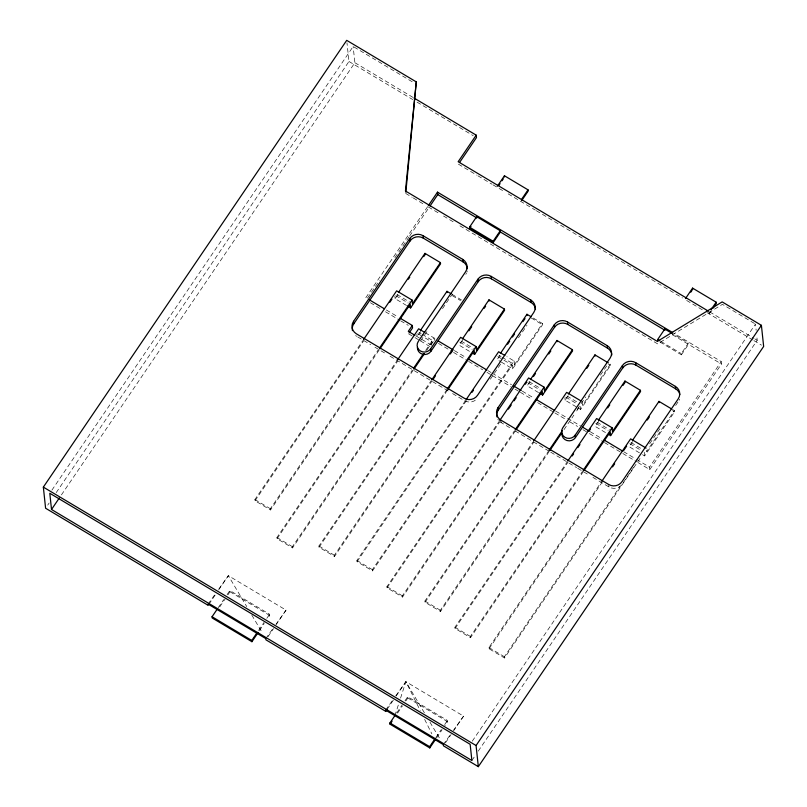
<?xml version="1.0" encoding="UTF-8"?>
<svg xmlns="http://www.w3.org/2000/svg" width="807" height="807" viewBox="0 0 807 807"><rect width="100%" height="100%" fill="white"/><g stroke="black" fill="none" stroke-linecap="round" stroke-linejoin="round"><path stroke-width="0.61" stroke-dasharray="4.04 3.03" d="M394.875 715.668L398.668 703.946M400.565 698.085L405.871 681.683L463.571 716.142L453.847 730.466M51.91 490.142L353.153 46.493L414.395 83.071M47.724 505.111L49.136 503.033M56.208 492.623L348.967 61.473L346.98 42.832M61.423 494.893L354.888 62.704L353.153 46.493M427.66 206.632L365.813 297.712L366.075 300.164M367.478 298.096L379.431 280.503M394.885 257.736L408.947 237.036M409.643 235.997L429.324 207.016M379.169 349.966L270.506 509.984L255.052 500.764L254.921 499.533L362.787 340.675M255.052 500.764L363.715 340.736M406.496 305.46L395.158 298.691L398.638 293.566M270.506 509.984L270.375 508.763L378.241 349.905M208.892 604.312L215.842 594.083M218.616 589.988L228.341 575.663L286.051 610.122L276.327 624.447M218.223 607.681L223.7 599.611M227.12 594.567L229.864 590.532L269.578 614.248L269.709 615.479L267.662 618.505M219.726 606.884L225.203 598.824M227.937 594.789L229.995 591.763L229.864 590.532M413.194 370.231L292.538 547.923L277.083 538.703L276.952 537.472L396.802 360.971M277.083 538.703L397.74 361.011M420.669 331.506L417.189 336.63L416.926 334.179M420.669 340.796L428.426 329.367M442.539 308.587L452.414 294.041M292.538 547.923L292.406 546.702L412.256 370.201M425.652 350.47L434.105 338.012L425.864 333.089M426.6 350.49L432.249 342.178L422.969 336.64M430.988 344.892L434.983 339.011M258.623 630.388L264.101 622.318M266.845 618.283L269.578 614.248M259.44 630.61L264.232 623.549M447.411 390.215L334.522 556.477L319.068 547.247L318.936 546.016L431.029 380.934M319.068 547.247L431.957 380.985M462.653 340.05L459.163 345.184L470.501 351.953M267.985 636.723L273.543 628.542M334.522 556.477L334.391 555.246L446.483 390.164M503.982 360.225L512.223 365.147L372.511 570.902L357.057 561.672L356.926 560.441L465.498 400.554M357.057 561.672L466.426 400.605M499.947 355.504L497.162 359.609L500.249 361.455M490.384 379.189L500.935 363.654M518.508 337.77L526.951 325.352M372.511 570.902L372.38 569.671L514.079 360.981L506.877 356.674M502.115 357.289L514.483 364.663L542.415 323.516L532.116 317.363M501.278 362.071L512.616 368.839L542.546 324.747L542.415 323.516M515.411 430.817L402.522 597.079L387.067 587.849L386.936 586.628L499.029 421.547M387.067 587.849L499.957 421.587M529.947 381.691L527.163 385.786L538.501 392.555M402.522 597.079L402.39 595.859L514.483 430.777M549.174 451.476L440.511 611.504L425.057 602.274L424.926 601.054L532.791 442.196M425.057 602.274L533.72 442.256M582.079 401.593L582.472 405.275L610.415 364.128L610.546 365.349L580.616 409.442L565.162 400.211L568.642 395.087M440.511 611.504L440.38 610.284L548.246 451.426M577.176 409.431L585.64 396.963M600.458 375.144L608.226 363.715M563.992 429.657L573.868 415.111M576.692 410.955L580.223 405.76L580.616 409.442M387.108 709.303L393.362 700.093M396.146 696.007L405.871 681.683L424.896 713.66M396.762 712.884L402.239 704.814M404.983 700.779L407.717 696.744L447.441 720.459L447.572 721.69L444.828 725.725M583.411 471.429L470.521 637.691L455.067 628.461L454.936 627.231L567.028 462.149M397.579 713.095L402.37 706.044M405.8 701.001L407.858 697.974L407.717 696.744M455.067 628.461L567.957 462.199M598.643 421.274L595.163 426.399L606.501 433.167M470.521 637.691L470.39 636.461L582.483 471.379M659.955 342.027L681.401 354.828L681.269 353.597L688.381 343.116L673.371 334.159M681.401 354.828L688.512 344.347L688.381 343.116M711.118 311.048L709.182 313.913L709.05 312.682M639.991 458.477L504.516 657.998L489.062 648.767L488.931 647.537L601.023 482.455M489.062 648.767L601.961 482.505M632.648 441.57L629.167 446.695L641.535 454.079M435.8 737.608L441.278 729.538M444.697 724.494L447.441 720.459M436.617 737.83L442.095 729.76M445.504 742.743L451.063 734.552M504.516 657.998L504.385 656.767L620.008 486.49M633.495 467.566L622.247 484.129A9.583 9.028 -6.1 0 1 609.003 486.974L592.822 477.32M649.665 443.749L660.217 428.214M675.681 405.437L678.495 401.291M672.362 409.381L674.43 410.612L646.488 451.759L646.094 448.077M642.564 454.694L644.622 455.925L674.561 411.842L674.43 410.612M637.933 462.512L649.786 469.593L649.524 467.132L721.206 361.566L673.744 333.22M649.786 469.593L721.468 364.028L721.206 361.566M472.277 741.169L755.483 324.081L756.149 330.315M471.883 760.507L475.424 755.291M478.248 751.115L757.208 340.292L756.684 335.308M208.065 604.11L215.308 593.952M218.929 588.878L228.341 575.663L246.74 606.582M265.775 638.569L273.008 628.411M275.913 624.346L286.051 610.122M385.585 710.12L392.827 699.962M395.733 695.896L405.871 681.683L420.225 710.533M443.295 744.579L450.538 734.42M453.433 730.355L463.571 716.142M354.888 62.704L412.861 97.324M348.967 61.473L412.71 99.543M417.037 102.116L473.215 135.667M754.414 323.446L722.436 304.35L657.604 343.863L458.699 225.082M709.706 311.926L753.97 338.365M755.049 339.001L757.208 340.292M458.426 164.164L476.826 175.149M477.905 175.805L491.977 184.208M493.057 184.853L503.891 191.32M508.178 193.882L535.273 210.062M536.352 210.708L682.48 297.965M686.666 300.466L703.048 310.241M707.033 312.632L752.83 339.979M753.92 340.625L761.495 345.154M672.433 334.744L721.468 364.028M660.893 341.432L681.269 353.597M405.729 193.448L412.206 197.322M413.295 197.967L424.099 204.423M428.426 207.006L439.24 213.462M443.557 216.044L454.371 222.5M531.218 317.978L542.546 324.747M608.488 364.118L610.546 365.349M672.493 410.612L674.561 411.842M452.142 294.394L461.412 299.932M452.273 295.624L460.515 300.547M397.024 294.525L409.391 301.909M499.019 355.443L501.086 356.674M567.018 396.045L577.328 402.199M395.793 295.624L408.16 303.008M497.798 356.533L502.943 359.609M565.798 397.145L576.097 403.298M461.029 341.018L473.396 348.402M529.029 381.62L540.367 388.389M597.029 422.232L609.396 429.617M631.034 442.529L641.333 448.682M459.808 342.107L472.166 349.492M527.808 382.72L540.165 390.104M595.798 423.332L608.165 430.706M629.803 443.628L641.131 450.397M386.351 309.979L398.244 317.07M454.391 350.601L466.244 357.683M487.811 370.564L491.039 372.491M492.119 373.137L511.527 384.727M522.311 391.163L534.163 398.244M555.73 411.126L566.514 417.562M567.593 418.208L580.526 425.935M590.23 431.725L602.093 438.806M623.65 451.688L635.513 458.769M636.592 459.405L649.524 467.132M370.403 302.746L381.207 309.202M385.534 311.784L399.586 320.177M400.665 320.823L408.231 325.342M438.473 343.399L452.495 351.771M453.574 352.417L467.586 360.79M468.665 361.425L482.677 369.798M486.994 372.37L491.302 374.952M492.381 375.588L510.71 386.533M515.027 389.115L519.335 391.688M520.414 392.333L532.277 399.415M537.664 402.632L553.834 412.286M554.913 412.932L565.697 419.368M570.004 421.95L577.56 426.459M582.947 429.677L588.333 432.895M589.413 433.541L603.434 441.903M604.504 442.549L621.763 452.848M622.833 453.494L636.854 461.866M419.045 332.464L421.113 333.695M422.142 334.31L433.47 341.079M417.824 333.563L421.94 336.025M415.867 335.863L432.643 345.86M408.564 333.795L413.961 337.023M415.05 337.669L419.368 340.251M420.447 340.897L430.171 346.707M357.713 336.912L370.655 344.639M374.973 347.222L385.756 353.658M390.074 356.24L448.309 391.012M452.616 393.594L464.489 400.675A9.583 9.028 -6.1 0 0 476.11 399.647M500.148 421.879A9.583 9.028 -6.1 0 0 501.157 422.575L510.861 428.366M515.179 430.948L549.688 451.557M550.767 452.202L576.642 467.657M577.721 468.302L588.515 474.738M254.921 499.533L270.375 508.763M356.926 560.441L372.38 569.671M424.926 601.054L440.38 610.284M318.936 546.016L334.391 555.246M386.936 586.628L402.39 595.859M454.936 627.231L470.39 636.461M488.931 647.537L504.385 656.767M276.952 537.472L292.406 546.702M229.995 591.763L269.709 615.479M407.858 697.974L447.572 721.69M429.97 722.194L439.492 738.183M251.814 615.116L262.598 633.243M424.653 719.41L431.826 733.835M644.228 452.243L644.622 455.925M608.74 484.523L609.003 486.974M564.9 397.76L565.162 400.211M514.079 360.981L514.483 364.663M512.223 365.147L512.616 368.839M500.895 420.114L501.157 422.575M434.105 338.012L434.368 340.463M394.895 296.24L395.158 298.691M498.474 420.154A9.583 9.028 -6.1 0 1 497.828 419.146M679.565 399.152A9.583 9.028 -6.1 0 1 679.101 400.252M467.203 271.001A9.583 9.028 -6.1 0 1 466.89 272.151M466.436 273.25A9.583 9.028 -6.1 0 1 465.821 274.289M356.633 336.267A9.583 9.028 -6.1 0 1 355.635 335.581"/><path stroke-width="1.21" d="M416.281 81.89L405.457 190.997L657.342 341.401L722.174 301.899L761.404 325.322L763.654 346.445L478.329 766.65L443.426 745.809L443.295 744.579L385.585 710.12L385.716 711.35L265.907 639.8L265.775 638.569L208.065 604.11L208.196 605.341L45.596 508.239L43.346 487.115L346.707 40.35L416.281 81.89L405.85 192.197M51.517 509.479L49.792 493.269L470.148 744.296L471.883 760.507L51.517 509.479L59.294 498.02M428.356 205.603L437.495 192.147L672.665 332.585M413.93 97.97L476.201 135.152L458.164 161.713L708.627 311.28M430.03 205.987L437.757 194.598L437.495 192.147M459.808 162.126L476.463 137.604L476.201 135.152M353.527 321.357L409.774 238.519A9.583 9.028 -6.1 0 1 423.019 235.674L462.714 259.38A9.583 9.028 -6.1 0 1 465.558 271.838L418.288 341.462A7.364 6.94 -6.1 0 0 420.477 351.025A7.364 6.94 -6.1 0 0 430.645 348.836L477.926 279.222A9.583 9.028 -6.1 0 1 491.17 276.377L530.865 300.073A9.583 9.028 -6.1 0 1 533.709 312.541L477.472 395.369A9.583 9.028 -6.1 0 1 464.227 398.214L356.371 333.816A9.583 9.028 -6.1 0 1 353.527 321.357L353.789 323.809A9.583 9.028 -6.1 0 0 352.467 330.628M353.789 323.809L410.037 240.98L409.774 238.519M363.493 339.646L396.63 290.843L412.084 300.073L412.478 303.755L440.42 262.608L424.966 253.378L398.426 292.467M389.831 302.282L391.94 299.165M408.392 279.212L409.785 277.164M423.705 256.656L425.097 254.609L424.966 253.378M379.653 347.837L412.084 300.073M379.875 348.927L410.218 304.239L410.612 307.921L407.525 306.075M410.612 307.921L440.551 263.839L440.42 262.608M469.543 227.16L476.665 216.68L500.249 230.772L500.38 231.992L493.259 242.473L469.674 228.391L469.543 227.16L493.127 241.253L493.259 242.473M497.324 186.246L504.446 175.765L528.03 189.847L528.161 191.077L521.695 200.61M469.674 228.391L470.975 226.485M498.756 185.57L500.047 183.663M501.984 180.808L503.286 178.902M258.069 632.627L251.905 641.696L212.191 617.98L212.059 616.75L217.537 608.68M400.403 318.362L412.296 325.463L408.302 331.344L414.788 335.218M409.23 332.817L412.559 327.924L412.296 325.463M397.508 359.932L418.651 328.782L424.835 332.474M420.447 330.406L446.987 291.317L451.113 293.778M493.127 241.253L500.249 230.772M521.564 199.379L528.03 189.847M413.668 368.123L423.534 353.587M413.9 369.192L424.482 353.607M417.38 347.343A7.364 6.94 -6.1 0 0 430.908 351.297L478.188 281.673L477.926 279.222M251.905 641.696L251.774 640.465L257.262 632.406M431.735 379.895L460.636 337.326L476.09 346.556L476.483 350.238L504.425 309.091L488.971 299.861L462.431 338.96M433.369 378.907L435.487 375.79M450.306 353.97L452.424 350.853M468.917 330.83L471.702 326.724M484.23 308.274L485.622 306.216M447.189 389.125L476.09 346.556M448.117 389.176L474.223 350.722L474.617 354.414L472.559 353.184M474.617 354.414L504.557 310.322L504.425 309.091M466.204 399.515L498.625 351.751L504.809 355.443M472.065 392.293L473.477 390.215M500.421 353.385L526.961 314.286L531.087 316.748M507.603 344.226L509.691 341.149M512.475 337.054L514.563 333.977M522.916 321.67L525.004 318.594M498.04 407.656L554.288 324.817A9.583 9.028 -6.1 0 1 567.533 321.973L607.227 345.678A9.583 9.028 -6.1 0 1 610.082 358.137L562.802 427.76A7.364 6.94 -6.1 0 0 564.991 437.333A7.364 6.94 -6.1 0 0 575.169 435.144L622.439 365.521A9.583 9.028 -6.1 0 1 635.684 362.676L675.378 386.382A9.583 9.028 -6.1 0 1 678.233 398.84L621.985 481.668A9.583 9.028 -6.1 0 1 608.74 484.523L500.895 420.114A9.583 9.028 -6.1 0 1 498.04 407.656L498.302 410.117A9.583 9.028 -6.1 0 0 496.981 416.937M498.302 410.117L554.55 327.279L554.288 324.817M499.735 420.508L528.635 377.938L544.089 387.168L544.483 390.85L572.425 349.703L556.971 340.473L530.431 379.562M508.43 409.119L511.255 404.963M514.069 400.807L516.187 397.69M525.357 384.182L526.769 382.104M533.437 376.556L535.525 373.49M548.75 354.001L550.838 350.924M515.189 429.738L544.089 387.168M516.117 429.778L542.223 391.334L542.617 395.016L539.53 393.17M542.617 395.016L572.556 350.924L572.425 349.703M533.498 441.157L566.625 392.363L581.05 400.978M568.421 393.987L594.961 354.898L608.357 362.898M586.739 368.426L588.828 365.349M548.952 450.387L562.348 430.666M549.88 450.437L561.874 432.774M385.716 711.35L387.108 709.303M561.894 433.652A7.364 6.94 -6.1 0 0 575.431 437.596L622.701 367.982L622.439 365.521M435.245 739.848L429.768 747.907L390.053 724.192L389.922 722.961L394.714 715.9M567.735 461.11L596.635 418.54L612.089 427.771L612.483 431.463L640.425 390.306L624.971 381.075L598.431 420.175M390.053 724.192L392.101 721.165M572.193 455.965L573.606 453.887M577.842 447.653L579.951 444.536M589.13 431.029L590.542 428.951M607.701 407.938L609.789 404.862M623.014 385.383L625.102 382.306L624.971 381.075M657.816 340.746L657.685 339.515L664.797 329.034L672.302 333.513M685.466 298.6L692.577 288.119L716.162 302.201L716.293 303.432L713.065 308.193M690.772 292.205L692.063 290.298M583.189 470.34L612.089 427.771M584.117 470.39L610.223 431.937L610.617 435.629L608.559 434.398M610.617 435.629L640.556 391.536L640.425 390.306M710.987 309.827L716.162 302.201M601.729 481.416L630.64 438.847L646.094 448.077M612.543 466.92L614.662 463.803M623.831 450.286L626.656 446.13M632.426 440.471L658.976 401.382L671.333 408.766M647.264 420.043L649.353 416.967M429.768 747.907L429.637 746.677L435.114 738.617M478.329 766.65L476.069 745.527L761.404 325.322M437.757 194.598L476.594 217.789M500.33 231.962L664.292 329.881M657.685 339.515L659.823 340.796M410.037 240.98A9.583 9.028 -6.1 0 1 423.282 238.126L462.976 261.831A9.583 9.028 -6.1 0 1 467.324 268.64M478.188 281.673A9.583 9.028 -6.1 0 1 491.433 278.829L531.127 302.534A9.583 9.028 -6.1 0 1 535.475 309.343M554.55 327.279A9.583 9.028 -6.1 0 1 567.795 324.434L607.489 348.14A9.583 9.028 -6.1 0 1 611.837 354.939M622.701 367.982A9.583 9.028 -6.1 0 1 635.946 365.127L675.641 388.833A9.583 9.028 -6.1 0 1 679.807 394.472M369.061 299.649L384.193 308.688M438.211 340.947L453.312 349.956M468.403 358.974L486.732 369.919M513.686 386.008L521.231 390.517M536.322 399.536L554.651 410.481M582.684 427.216L589.15 431.079M604.241 440.097L622.57 451.042M43.346 487.115L476.069 745.527M212.059 616.75L251.774 640.465M389.922 722.961L429.637 746.677M692.577 288.119L692.709 289.35M675.378 386.382L675.641 388.833M664.797 329.034L664.928 330.265M658.976 401.382L659.107 402.612M635.684 362.676L635.946 365.127M607.227 345.678L607.489 348.14M594.961 354.898L595.092 356.129M567.533 321.973L567.795 324.434M575.169 435.144L575.431 437.596M556.971 340.473L557.102 341.704M530.865 300.073L531.127 302.534M526.961 314.286L527.092 315.517M504.446 175.765L504.577 176.995M491.17 276.377L491.433 278.829M488.971 299.861L489.103 301.092M476.665 216.68L476.796 217.91M462.714 259.38L462.976 261.831M446.987 291.317L447.118 292.548M423.019 235.674L423.282 238.126M430.645 348.836L430.908 351.297"/></g></svg>
